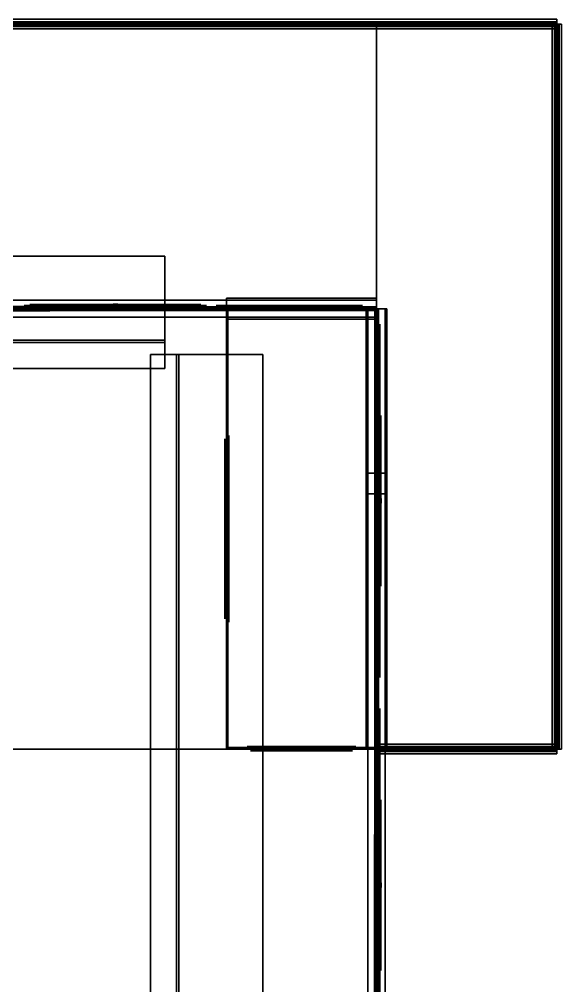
# Model space of a CAD drawing. Header units: millimetres. Extents: x -272 to 22200, y -272 to 17234.
# Drawn here: x 16488 to 22200, y 6828 to 17011 of the extents above; entities that cross this region are included whole.
import ezdxf

# ---------------------------------------------------------------- set-up
doc = ezdxf.new("R2010")
doc.units = ezdxf.units.MM
for name, color, linetype in [('existing_roof', 7, 'Continuous'), ('facade_4', 7, 'Continuous'), ('facade_5', 7, 'Continuous'), ('floor_band_4', 7, 'Continuous'), ('floor_band_5', 7, 'Continuous'), ('ground_glazing_4', 7, 'Continuous'), ('ground_glazing_5', 7, 'Continuous'), ('northeast_eighth_floor_terrace', 7, 'Continuous'), ('parapet_4', 7, 'Continuous'), ('parapet_5', 7, 'Continuous'), ('parapet_coping_4', 7, 'Continuous'), ('parapet_coping_5', 7, 'Continuous'), ('proposed_cable_tray', 7, 'Continuous'), ('roof_safety_rail', 7, 'Continuous'), ('roof_slab_edge', 7, 'Continuous'), ('roof_slab_soffit', 7, 'Continuous'), ('topfloor_balcony_coping_5', 7, 'Continuous'), ('topfloor_balcony_coping_6', 7, 'Continuous'), ('topfloor_balcony_coping_7', 7, 'Continuous'), ('topfloor_balcony_front_5', 7, 'Continuous'), ('topfloor_balcony_front_6', 7, 'Continuous'), ('topfloor_balcony_front_7', 7, 'Continuous'), ('topfloor_balcony_rail_5', 7, 'Continuous'), ('topfloor_balcony_rail_6', 7, 'Continuous'), ('topfloor_balcony_rail_7', 7, 'Continuous'), ('topfloor_balcony_slab_edge_5', 7, 'Continuous'), ('topfloor_balcony_slab_edge_6', 7, 'Continuous'), ('topfloor_balcony_slab_edge_7', 7, 'Continuous'), ('topfloor_bearing_wall_2', 7, 'Continuous'), ('topfloor_exterior_4', 7, 'Continuous'), ('topfloor_exterior_5', 7, 'Continuous'), ('topfloor_exterior_6', 7, 'Continuous'), ('topfloor_exterior_7', 7, 'Continuous'), ('topfloor_floor', 7, 'Continuous'), ('topfloor_head_band_4', 7, 'Continuous'), ('topfloor_head_band_5', 7, 'Continuous'), ('topfloor_head_band_6', 7, 'Continuous'), ('topfloor_head_band_7', 7, 'Continuous'), ('topfloor_overhang_beam_2', 7, 'Continuous'), ('topfloor_overhang_beam_3', 7, 'Continuous'), ('topfloor_photo_column_2', 7, 'Continuous'), ('topfloor_window_4', 7, 'Continuous'), ('topfloor_window_5', 7, 'Continuous'), ('topfloor_window_6', 7, 'Continuous'), ('topfloor_window_7', 7, 'Continuous'), ('topfloor_window_frame_4', 7, 'Continuous'), ('topfloor_window_frame_5', 7, 'Continuous'), ('topfloor_window_frame_6', 7, 'Continuous'), ('topfloor_window_frame_7', 7, 'Continuous'), ('walkway_matting', 7, 'Continuous'), ('window_frame_4', 7, 'Continuous'), ('window_frame_5', 7, 'Continuous'), ('window_glass_4', 7, 'Continuous'), ('window_glass_5', 7, 'Continuous'), ('window_mullion_4', 7, 'Continuous'), ('window_mullion_5', 7, 'Continuous')]:
    doc.layers.add(name, color=color, linetype=linetype)

msp = doc.modelspace()

# ---------------------------------------------------------------- linework, layer by layer
at = {"layer": 'existing_roof'}
msp.add_3dface([(14750, 0, 26100), (20250, 0, 26100), (20250, 13961, 26100), (14750, 13961, 26100)], dxfattribs=at)
at = {"layer": 'facade_4'}
msp.add_3dface([(14750, 13961), (20250, 13961), (20250, 13961, 23000), (14750, 13961, 23000)], dxfattribs=at)
at = {"layer": 'facade_5'}
msp.add_3dface([(20250, 13961), (20250, 5864), (20250, 5864, 23000), (20250, 13961, 23000)], dxfattribs=at)
at = {"layer": 'floor_band_4'}
for points in [[(14750, 13981, 3650), (20250, 13981, 3650), (20250, 13981, 3830), (14750, 13981, 3830)], [(14750, 13981, 6750), (20250, 13981, 6750), (20250, 13981, 6930), (14750, 13981, 6930)], [(14750, 13981, 9850), (20250, 13981, 9850), (20250, 13981, 10030), (14750, 13981, 10030)], [(14750, 13981, 12950), (20250, 13981, 12950), (20250, 13981, 13130), (14750, 13981, 13130)], [(14750, 13981, 16050), (20250, 13981, 16050), (20250, 13981, 16230), (14750, 13981, 16230)], [(14750, 13981, 19150), (20250, 13981, 19150), (20250, 13981, 19330), (14750, 13981, 19330)], [(14750, 13981, 22250), (20250, 13981, 22250), (20250, 13981, 22430), (14750, 13981, 22430)]]:
    msp.add_3dface(points, dxfattribs=at)
at = {"layer": 'floor_band_5'}
for points in [[(20270, 13961, 3650), (20270, 5864, 3650), (20270, 5864, 3830), (20270, 13961, 3830)], [(20270, 13961, 6750), (20270, 5864, 6750), (20270, 5864, 6930), (20270, 13961, 6930)], [(20270, 13961, 9850), (20270, 5864, 9850), (20270, 5864, 10030), (20270, 13961, 10030)], [(20270, 13961, 12950), (20270, 5864, 12950), (20270, 5864, 13130), (20270, 13961, 13130)], [(20270, 13961, 16050), (20270, 5864, 16050), (20270, 5864, 16230), (20270, 13961, 16230)], [(20270, 13961, 19150), (20270, 5864, 19150), (20270, 5864, 19330), (20270, 13961, 19330)], [(20270, 13961, 22250), (20270, 5864, 22250), (20270, 5864, 22430), (20270, 13961, 22430)]]:
    msp.add_3dface(points, dxfattribs=at)
at = {"layer": 'ground_glazing_4'}
for points in [[(16730, 13996, 500), (18270, 13996, 500), (18270, 13996, 2700), (16730, 13996, 2700)], [(18563, 13996, 500), (20103, 13996, 500), (20103, 13996, 2700), (18563, 13996, 2700)]]:
    msp.add_3dface(points, dxfattribs=at)
at = {"layer": 'ground_glazing_5'}
for points in [[(20285, 13799, 500), (20285, 12099, 500), (20285, 12099, 2700), (20285, 13799, 2700)], [(20285, 11775, 500), (20285, 10074, 500), (20285, 10074, 2700), (20285, 11775, 2700)], [(20285, 9750, 500), (20285, 8050, 500), (20285, 8050, 2700), (20285, 9750, 2700)], [(20285, 7726, 500), (20285, 6026, 500), (20285, 6026, 2700), (20285, 7726, 2700)]]:
    msp.add_3dface(points, dxfattribs=at)
at = {"layer": 'northeast_eighth_floor_terrace'}
for points in [[(14750, 13961, 23000), (20250, 13961, 23000), (20250, 16961, 23000), (14750, 16961, 23000)], [(20250, 9322, 23000), (22150, 9322, 23000), (22150, 16961, 23000), (20250, 16961, 23000)]]:
    msp.add_3dface(points, dxfattribs=at)
at = {"layer": 'parapet_4'}
msp.add_3dface([(14750, 13961, 26100), (20250, 13961, 26100), (20250, 13961, 26880), (14750, 13961, 26880)], dxfattribs=at)
at = {"layer": 'parapet_5'}
msp.add_3dface([(20250, 13961, 26100), (20250, 0, 26100), (20250, 0, 26880), (20250, 13961, 26880)], dxfattribs=at)
at = {"layer": 'parapet_coping_4'}
for points in [[(14750, 14051, 26915), (14750, 13871, 26915), (20250, 13871, 26915), (20250, 14051, 26915)], [(14750, 13871, 26845), (14750, 14051, 26845), (20250, 14051, 26845), (20250, 13871, 26845)], [(14750, 14051, 26845), (14750, 14051, 26915), (20250, 14051, 26915), (20250, 14051, 26845)], [(20250, 14051, 26915), (20250, 13871, 26915), (20250, 13871, 26845), (20250, 14051, 26845)], [(14750, 13871, 26915), (14750, 13871, 26845), (20250, 13871, 26845), (20250, 13871, 26915)]]:
    msp.add_3dface(points, dxfattribs=at)
at = {"layer": 'parapet_coping_5'}
for points in [[(20340, 13961, 26915), (20340, 13961, 26845), (20160, 13961, 26845), (20160, 13961, 26915)], [(20340, 13961, 26915), (20160, 13961, 26915), (20160, 0, 26915), (20340, 0, 26915)], [(20160, 13961, 26915), (20160, 13961, 26845), (20160, 0, 26845), (20160, 0, 26915)], [(20160, 13961, 26845), (20340, 13961, 26845), (20340, 0, 26845), (20160, 0, 26845)], [(20340, 13961, 26845), (20340, 13961, 26915), (20340, 0, 26915), (20340, 0, 26845)]]:
    msp.add_3dface(points, dxfattribs=at)
at = {"layer": 'proposed_cable_tray'}
for points in [[(14760, 13630, 26320), (14760, 13330, 26320), (18019, 13330, 26320), (18019, 13630, 26320)], [(14760, 13330, 26240), (14760, 13630, 26240), (18019, 13630, 26240), (18019, 13330, 26240)], [(14760, 13630, 26240), (14760, 13630, 26320), (18019, 13630, 26320), (18019, 13630, 26240)], [(18019, 13630, 26320), (18019, 13330, 26320), (18019, 13330, 26240), (18019, 13630, 26240)], [(18169, 13480, 26320), (18169, 13480, 26240), (17869, 13480, 26240), (17869, 13480, 26320)], [(18169, 13480, 26320), (17869, 13480, 26320), (17869, 5471, 26320), (18169, 5471, 26320)], [(17869, 13480, 26320), (17869, 13480, 26240), (17869, 5471, 26240), (17869, 5471, 26320)], [(17869, 13480, 26240), (18169, 13480, 26240), (18169, 5471, 26240), (17869, 5471, 26240)], [(18169, 13480, 26240), (18169, 13480, 26320), (18169, 5471, 26320), (18169, 5471, 26240)], [(14760, 13330, 26320), (14760, 13330, 26240), (18019, 13330, 26240), (18019, 13330, 26320)]]:
    msp.add_3dface(points, dxfattribs=at)
at = {"layer": 'roof_safety_rail'}
for points in [[(14750, 13978, 27218), (14750, 13944, 27218), (20250, 13944, 27218), (20250, 13978, 27218)], [(14750, 13944, 27182), (14750, 13978, 27182), (20250, 13978, 27182), (20250, 13944, 27182)], [(14750, 13978, 27182), (14750, 13978, 27218), (20250, 13978, 27218), (20250, 13978, 27182)], [(17482, 13944, 26880), (17482, 13978, 26880), (17518, 13978, 26880), (17518, 13944, 26880)], [(17482, 13944, 27200), (17518, 13944, 27200), (17518, 13978, 27200), (17482, 13978, 27200)], [(17518, 13978, 26880), (17482, 13978, 26880), (17482, 13978, 27200), (17518, 13978, 27200)], [(17482, 13978, 26880), (17482, 13944, 26880), (17482, 13944, 27200), (17482, 13978, 27200)], [(17518, 13944, 26880), (17518, 13978, 26880), (17518, 13978, 27200), (17518, 13944, 27200)], [(19792, 13944, 26880), (19792, 13978, 26880), (19828, 13978, 26880), (19828, 13944, 26880)], [(19792, 13944, 27200), (19828, 13944, 27200), (19828, 13978, 27200), (19792, 13978, 27200)], [(19828, 13978, 26880), (19792, 13978, 26880), (19792, 13978, 27200), (19828, 13978, 27200)], [(19792, 13978, 26880), (19792, 13944, 26880), (19792, 13944, 27200), (19792, 13978, 27200)], [(19828, 13944, 26880), (19828, 13978, 26880), (19828, 13978, 27200), (19828, 13944, 27200)], [(20268, 13961, 27218), (20268, 13961, 27182), (20232, 13961, 27182), (20232, 13961, 27218)], [(20268, 13961, 27218), (20232, 13961, 27218), (20232, 0, 27218), (20268, 0, 27218)], [(20232, 13961, 27218), (20232, 13961, 27182), (20232, 0, 27182), (20232, 0, 27218)], [(20232, 13961, 27182), (20268, 13961, 27182), (20268, 0, 27182), (20232, 0, 27182)], [(20250, 13978, 27218), (20250, 13944, 27218), (20250, 13944, 27182), (20250, 13978, 27182)], [(20268, 13961, 27182), (20268, 13961, 27218), (20268, 0, 27218), (20268, 0, 27182)], [(14750, 13944, 27218), (14750, 13944, 27182), (20250, 13944, 27182), (20250, 13944, 27218)], [(17482, 13944, 26880), (17518, 13944, 26880), (17518, 13944, 27200), (17482, 13944, 27200)], [(19792, 13944, 26880), (19828, 13944, 26880), (19828, 13944, 27200), (19792, 13944, 27200)], [(20232, 12827, 26880), (20232, 12862, 26880), (20268, 12862, 26880), (20268, 12827, 26880)], [(20232, 12827, 27200), (20268, 12827, 27200), (20268, 12862, 27200), (20232, 12862, 27200)], [(20268, 12862, 26880), (20232, 12862, 26880), (20232, 12862, 27200), (20268, 12862, 27200)], [(20232, 12862, 26880), (20232, 12827, 26880), (20232, 12827, 27200), (20232, 12862, 27200)], [(20268, 12827, 26880), (20268, 12862, 26880), (20268, 12862, 27200), (20268, 12827, 27200)], [(20232, 12827, 26880), (20268, 12827, 26880), (20268, 12827, 27200), (20232, 12827, 27200)], [(20232, 10872, 26880), (20232, 10907, 26880), (20268, 10907, 26880), (20268, 10872, 26880)], [(20232, 10872, 27200), (20268, 10872, 27200), (20268, 10907, 27200), (20232, 10907, 27200)], [(20268, 10907, 26880), (20232, 10907, 26880), (20232, 10907, 27200), (20268, 10907, 27200)], [(20232, 10907, 26880), (20232, 10872, 26880), (20232, 10872, 27200), (20232, 10907, 27200)], [(20268, 10872, 26880), (20268, 10907, 26880), (20268, 10907, 27200), (20268, 10872, 27200)], [(20232, 10872, 26880), (20268, 10872, 26880), (20268, 10872, 27200), (20232, 10872, 27200)], [(20232, 8918, 26880), (20232, 8953, 26880), (20268, 8953, 26880), (20268, 8918, 26880)], [(20232, 8918, 27200), (20268, 8918, 27200), (20268, 8953, 27200), (20232, 8953, 27200)], [(20268, 8953, 26880), (20232, 8953, 26880), (20232, 8953, 27200), (20268, 8953, 27200)], [(20232, 8953, 26880), (20232, 8918, 26880), (20232, 8918, 27200), (20232, 8953, 27200)], [(20232, 8918, 26880), (20268, 8918, 26880), (20268, 8918, 27200), (20232, 8918, 27200)], [(20268, 8918, 26880), (20268, 8953, 26880), (20268, 8953, 27200), (20268, 8918, 27200)], [(20232, 6963, 26880), (20232, 6998, 26880), (20268, 6998, 26880), (20268, 6963, 26880)], [(20232, 6963, 27200), (20268, 6963, 27200), (20268, 6998, 27200), (20232, 6998, 27200)], [(20268, 6998, 26880), (20232, 6998, 26880), (20232, 6998, 27200), (20268, 6998, 27200)], [(20232, 6998, 26880), (20232, 6963, 26880), (20232, 6963, 27200), (20232, 6998, 27200)], [(20232, 6963, 26880), (20268, 6963, 26880), (20268, 6963, 27200), (20232, 6963, 27200)], [(20268, 6963, 26880), (20268, 6998, 26880), (20268, 6998, 27200), (20268, 6963, 27200)]]:
    msp.add_3dface(points, dxfattribs=at)
at = {"layer": 'roof_slab_edge'}
for points in [[(14750, 13961, 25850), (20250, 13961, 25850), (20250, 13961, 26100), (14750, 13961, 26100)], [(20250, 13961, 25850), (20250, 0, 25850), (20250, 0, 26100), (20250, 13961, 26100)]]:
    msp.add_3dface(points, dxfattribs=at)
at = {"layer": 'roof_slab_soffit'}
msp.add_3dface([(14750, 0, 25850), (14750, 13961, 25850), (20250, 13961, 25850), (20250, 0, 25850)], dxfattribs=at)
at = {"layer": 'topfloor_balcony_coping_5'}
for points in [[(13050, 17011, 23840), (13050, 16911, 23840), (22150, 16911, 23840), (22150, 17011, 23840)], [(13050, 16911, 23760), (13050, 17011, 23760), (22150, 17011, 23760), (22150, 16911, 23760)], [(13050, 17011, 23760), (13050, 17011, 23840), (22150, 17011, 23840), (22150, 17011, 23760)], [(22150, 17011, 23840), (22150, 16911, 23840), (22150, 16911, 23760), (22150, 17011, 23760)], [(13050, 16911, 23840), (13050, 16911, 23760), (22150, 16911, 23760), (22150, 16911, 23840)]]:
    msp.add_3dface(points, dxfattribs=at)
at = {"layer": 'topfloor_balcony_coping_6'}
for points in [[(22200, 16961, 23840), (22200, 16961, 23760), (22100, 16961, 23760), (22100, 16961, 23840)], [(22200, 16961, 23840), (22100, 16961, 23840), (22100, 9322, 23840), (22200, 9322, 23840)], [(22100, 16961, 23840), (22100, 16961, 23760), (22100, 9322, 23760), (22100, 9322, 23840)], [(22100, 16961, 23760), (22200, 16961, 23760), (22200, 9322, 23760), (22100, 9322, 23760)], [(22200, 16961, 23760), (22200, 16961, 23840), (22200, 9322, 23840), (22200, 9322, 23760)], [(22200, 9322, 23840), (22100, 9322, 23840), (22100, 9322, 23760), (22200, 9322, 23760)]]:
    msp.add_3dface(points, dxfattribs=at)
at = {"layer": 'topfloor_balcony_coping_7'}
for points in [[(20250, 9272, 23840), (20250, 9372, 23840), (20250, 9372, 23760), (20250, 9272, 23760)], [(22150, 9272, 23840), (22150, 9372, 23840), (20250, 9372, 23840), (20250, 9272, 23840)], [(22150, 9372, 23840), (22150, 9372, 23760), (20250, 9372, 23760), (20250, 9372, 23840)], [(22150, 9372, 23760), (22150, 9272, 23760), (20250, 9272, 23760), (20250, 9372, 23760)], [(22150, 9272, 23840), (22150, 9272, 23760), (22150, 9372, 23760), (22150, 9372, 23840)], [(22150, 9272, 23760), (22150, 9272, 23840), (20250, 9272, 23840), (20250, 9272, 23760)]]:
    msp.add_3dface(points, dxfattribs=at)
at = {"layer": 'topfloor_balcony_front_5'}
msp.add_3dface([(13050, 16961, 23000), (22150, 16961, 23000), (22150, 16961, 23800), (13050, 16961, 23800)], dxfattribs=at)
at = {"layer": 'topfloor_balcony_front_6'}
msp.add_3dface([(22150, 16961, 23000), (22150, 9322, 23000), (22150, 9322, 23800), (22150, 16961, 23800)], dxfattribs=at)
at = {"layer": 'topfloor_balcony_front_7'}
msp.add_3dface([(22150, 9322, 23000), (20250, 9322, 23000), (20250, 9322, 23800), (22150, 9322, 23800)], dxfattribs=at)
at = {"layer": 'topfloor_balcony_rail_5'}
for points in [[(13050, 16981, 23985), (13050, 16986, 24000), (22150, 16986, 24000), (22150, 16981, 23985)], [(13050, 16986, 24000), (13050, 16981, 24015), (22150, 16981, 24015), (22150, 16986, 24000)], [(13050, 16969, 23976), (13050, 16981, 23985), (22150, 16981, 23985), (22150, 16969, 23976)], [(13050, 16981, 24015), (13050, 16969, 24024), (22150, 16969, 24024), (22150, 16981, 24015)], [(13050, 16953, 23976), (13050, 16969, 23976), (22150, 16969, 23976), (22150, 16953, 23976)], [(13050, 16969, 24024), (13050, 16953, 24024), (22150, 16953, 24024), (22150, 16969, 24024)], [(13050, 16941, 23985), (13050, 16953, 23976), (22150, 16953, 23976), (22150, 16941, 23985)], [(13050, 16953, 24024), (13050, 16941, 24015), (22150, 16941, 24015), (22150, 16953, 24024)], [(13050, 16936, 24000), (13050, 16941, 23985), (22150, 16941, 23985), (22150, 16936, 24000)], [(13050, 16941, 24015), (13050, 16936, 24000), (22150, 16936, 24000), (22150, 16941, 24015)], [(22150, 16936, 24000), (22150, 16981, 23985), (22150, 16986, 24000)], [(22150, 16936, 24000), (22150, 16986, 24000), (22150, 16981, 24015)], [(22150, 16936, 24000), (22150, 16969, 23976), (22150, 16981, 23985)], [(22150, 16936, 24000), (22150, 16981, 24015), (22150, 16969, 24024)], [(22150, 16936, 24000), (22150, 16953, 23976), (22150, 16969, 23976)], [(22150, 16936, 24000), (22150, 16969, 24024), (22150, 16953, 24024)], [(22150, 16936, 24000), (22150, 16941, 23985), (22150, 16953, 23976)], [(22150, 16936, 24000), (22150, 16953, 24024), (22150, 16941, 24015)]]:
    msp.add_3dface(points, dxfattribs=at)
at = {"layer": 'topfloor_balcony_rail_6'}
for points in [[(22130, 16961, 24015), (22130, 16961, 23985), (22125, 16961, 24000)], [(22125, 16961, 24000), (22130, 16961, 23985), (22130, 9322, 23985), (22125, 9322, 24000)], [(22130, 16961, 24015), (22125, 16961, 24000), (22125, 9322, 24000), (22130, 9322, 24015)], [(22130, 16961, 24015), (22142, 16961, 24024), (22158, 16961, 24024)], [(22130, 16961, 24015), (22158, 16961, 24024), (22170, 16961, 24015)], [(22130, 16961, 24015), (22170, 16961, 24015), (22175, 16961, 24000)], [(22130, 16961, 24015), (22175, 16961, 24000), (22170, 16961, 23985)], [(22130, 16961, 24015), (22170, 16961, 23985), (22158, 16961, 23976)], [(22130, 16961, 24015), (22158, 16961, 23976), (22142, 16961, 23976)], [(22130, 16961, 24015), (22142, 16961, 23976), (22130, 16961, 23985)], [(22130, 16961, 23985), (22142, 16961, 23976), (22142, 9322, 23976), (22130, 9322, 23985)], [(22142, 16961, 24024), (22130, 16961, 24015), (22130, 9322, 24015), (22142, 9322, 24024)], [(22142, 16961, 23976), (22158, 16961, 23976), (22158, 9322, 23976), (22142, 9322, 23976)], [(22158, 16961, 24024), (22142, 16961, 24024), (22142, 9322, 24024), (22158, 9322, 24024)], [(22158, 16961, 23976), (22170, 16961, 23985), (22170, 9322, 23985), (22158, 9322, 23976)], [(22170, 16961, 24015), (22158, 16961, 24024), (22158, 9322, 24024), (22170, 9322, 24015)], [(22170, 16961, 23985), (22175, 16961, 24000), (22175, 9322, 24000), (22170, 9322, 23985)], [(22175, 16961, 24000), (22170, 16961, 24015), (22170, 9322, 24015), (22175, 9322, 24000)], [(22125, 9322, 24000), (22130, 9322, 23985), (22142, 9322, 23976)], [(22125, 9322, 24000), (22142, 9322, 23976), (22158, 9322, 23976)], [(22125, 9322, 24000), (22158, 9322, 23976), (22170, 9322, 23985)], [(22125, 9322, 24000), (22170, 9322, 23985), (22175, 9322, 24000)], [(22125, 9322, 24000), (22175, 9322, 24000), (22170, 9322, 24015)], [(22125, 9322, 24000), (22170, 9322, 24015), (22158, 9322, 24024)], [(22125, 9322, 24000), (22158, 9322, 24024), (22142, 9322, 24024)], [(22125, 9322, 24000), (22142, 9322, 24024), (22130, 9322, 24015)]]:
    msp.add_3dface(points, dxfattribs=at)
at = {"layer": 'topfloor_balcony_rail_7'}
for points in [[(20250, 9347, 24000), (20250, 9343, 23985), (20250, 9330, 23976)], [(20250, 9347, 24000), (20250, 9330, 23976), (20250, 9315, 23976)], [(20250, 9347, 24000), (20250, 9315, 23976), (20250, 9302, 23985)], [(20250, 9347, 24000), (20250, 9302, 23985), (20250, 9297, 24000)], [(20250, 9347, 24000), (20250, 9297, 24000), (20250, 9302, 24015)], [(20250, 9347, 24000), (20250, 9302, 24015), (20250, 9315, 24024)], [(20250, 9347, 24000), (20250, 9315, 24024), (20250, 9330, 24024)], [(20250, 9347, 24000), (20250, 9330, 24024), (20250, 9343, 24015)], [(22150, 9347, 24000), (22150, 9343, 23985), (20250, 9343, 23985), (20250, 9347, 24000)], [(22150, 9343, 24015), (22150, 9347, 24000), (20250, 9347, 24000), (20250, 9343, 24015)], [(22150, 9343, 23985), (22150, 9330, 23976), (20250, 9330, 23976), (20250, 9343, 23985)], [(22150, 9330, 24024), (22150, 9343, 24015), (20250, 9343, 24015), (20250, 9330, 24024)], [(22150, 9330, 23976), (22150, 9315, 23976), (20250, 9315, 23976), (20250, 9330, 23976)], [(22150, 9315, 24024), (22150, 9330, 24024), (20250, 9330, 24024), (20250, 9315, 24024)], [(22150, 9315, 23976), (22150, 9302, 23985), (20250, 9302, 23985), (20250, 9315, 23976)], [(22150, 9302, 24015), (22150, 9315, 24024), (20250, 9315, 24024), (20250, 9302, 24015)], [(22150, 9302, 23985), (22150, 9297, 24000), (20250, 9297, 24000), (20250, 9302, 23985)], [(22150, 9297, 24000), (22150, 9302, 24015), (20250, 9302, 24015), (20250, 9297, 24000)], [(22150, 9343, 24015), (22150, 9343, 23985), (22150, 9347, 24000)], [(22150, 9343, 24015), (22150, 9330, 24024), (22150, 9315, 24024)], [(22150, 9343, 24015), (22150, 9315, 24024), (22150, 9302, 24015)], [(22150, 9343, 24015), (22150, 9302, 24015), (22150, 9297, 24000)], [(22150, 9343, 24015), (22150, 9297, 24000), (22150, 9302, 23985)], [(22150, 9343, 24015), (22150, 9302, 23985), (22150, 9315, 23976)], [(22150, 9343, 24015), (22150, 9315, 23976), (22150, 9330, 23976)], [(22150, 9343, 24015), (22150, 9330, 23976), (22150, 9343, 23985)]]:
    msp.add_3dface(points, dxfattribs=at)
at = {"layer": 'topfloor_balcony_slab_edge_5'}
msp.add_3dface([(13050, 16961, 22820), (22150, 16961, 22820), (22150, 16961, 23000), (13050, 16961, 23000)], dxfattribs=at)
at = {"layer": 'topfloor_balcony_slab_edge_6'}
msp.add_3dface([(22150, 16961, 22820), (22150, 9322, 22820), (22150, 9322, 23000), (22150, 16961, 23000)], dxfattribs=at)
at = {"layer": 'topfloor_balcony_slab_edge_7'}
msp.add_3dface([(22150, 9322, 22820), (20250, 9322, 22820), (20250, 9322, 23000), (22150, 9322, 23000)], dxfattribs=at)
at = {"layer": 'topfloor_bearing_wall_2'}
msp.add_3dface([(4500, 9322, 23000), (18671, 9322, 23000), (18671, 9322, 25850), (4500, 9322, 25850)], dxfattribs=at)
at = {"layer": 'topfloor_exterior_4'}
for points in [[(14910, 13961, 23000), (16810, 13961, 23000), (16810, 13961, 23850), (14910, 13961, 23850)], [(14910, 13961, 25200), (16810, 13961, 25200), (16810, 13961, 25850), (14910, 13961, 25850)], [(16810, 13961, 23000), (18671, 13961, 23000), (18671, 13961, 25850), (16810, 13961, 25850)]]:
    msp.add_3dface(points, dxfattribs=at)
at = {"layer": 'topfloor_exterior_5'}
for points in [[(18671, 13961, 23000), (18671, 12592, 23000), (18671, 12592, 25850), (18671, 13961, 25850)], [(18671, 12592, 23000), (18671, 10692, 23000), (18671, 10692, 23180), (18671, 12592, 23180)], [(18671, 12592, 25200), (18671, 10692, 25200), (18671, 10692, 25850), (18671, 12592, 25850)], [(18671, 10692, 23000), (18671, 9322, 23000), (18671, 9322, 25850), (18671, 10692, 25850)]]:
    msp.add_3dface(points, dxfattribs=at)
at = {"layer": 'topfloor_exterior_6'}
for points in [[(18671, 9322, 23000), (18923, 9322, 23000), (18923, 9322, 25850), (18671, 9322, 25850)], [(18923, 9322, 23000), (19997, 9322, 23000), (19997, 9322, 23850), (18923, 9322, 23850)], [(18923, 9322, 25200), (19997, 9322, 25200), (19997, 9322, 25850), (18923, 9322, 25850)], [(19997, 9322, 23000), (20250, 9322, 23000), (20250, 9322, 25850), (19997, 9322, 25850)]]:
    msp.add_3dface(points, dxfattribs=at)
at = {"layer": 'topfloor_exterior_7'}
for points in [[(20250, 9322, 23000), (20250, 8422, 23000), (20250, 8422, 25850), (20250, 9322, 25850)], [(20250, 8422, 23000), (20250, 6522, 23000), (20250, 6522, 23850), (20250, 8422, 23850)], [(20250, 8422, 25200), (20250, 6522, 25200), (20250, 6522, 25850), (20250, 8422, 25850)]]:
    msp.add_3dface(points, dxfattribs=at)
at = {"layer": 'topfloor_floor'}
msp.add_3dface([(14750, 0, 23000), (20250, 0, 23000), (20250, 13961, 23000), (14750, 13961, 23000)], dxfattribs=at)
at = {"layer": 'topfloor_head_band_4'}
msp.add_3dface([(13050, 13976, 25670), (18671, 13976, 25670), (18671, 13976, 25850), (13050, 13976, 25850)], dxfattribs=at)
at = {"layer": 'topfloor_head_band_5'}
msp.add_3dface([(18686, 13961, 25670), (18686, 9322, 25670), (18686, 9322, 25850), (18686, 13961, 25850)], dxfattribs=at)
at = {"layer": 'topfloor_head_band_6'}
msp.add_3dface([(18671, 9337, 25670), (20250, 9337, 25670), (20250, 9337, 25850), (18671, 9337, 25850)], dxfattribs=at)
at = {"layer": 'topfloor_head_band_7'}
msp.add_3dface([(20265, 9322, 25670), (20265, 1922, 25670), (20265, 1922, 25850), (20265, 9322, 25850)], dxfattribs=at)
at = {"layer": 'topfloor_overhang_beam_2'}
for points in [[(18671, 14071, 25850), (18671, 14071, 25550), (18671, 13851, 25550), (18671, 13851, 25850)], [(18671, 14071, 25850), (18671, 13851, 25850), (20250, 13851, 25850), (20250, 14071, 25850)], [(18671, 13851, 25550), (18671, 14071, 25550), (20250, 14071, 25550), (20250, 13851, 25550)], [(18671, 14071, 25550), (18671, 14071, 25850), (20250, 14071, 25850), (20250, 14071, 25550)], [(20250, 14071, 25850), (20250, 13851, 25850), (20250, 13851, 25550), (20250, 14071, 25550)], [(18671, 13851, 25850), (18671, 13851, 25550), (20250, 13851, 25550), (20250, 13851, 25850)]]:
    msp.add_3dface(points, dxfattribs=at)
at = {"layer": 'topfloor_overhang_beam_3'}
for points in [[(20360, 13961, 25850), (20360, 13961, 25550), (20140, 13961, 25550), (20140, 13961, 25850)], [(20360, 13961, 25850), (20140, 13961, 25850), (20140, 9322, 25850), (20360, 9322, 25850)], [(20140, 13961, 25850), (20140, 13961, 25550), (20140, 9322, 25550), (20140, 9322, 25850)], [(20140, 13961, 25550), (20360, 13961, 25550), (20360, 9322, 25550), (20140, 9322, 25550)], [(20360, 13961, 25550), (20360, 13961, 25850), (20360, 9322, 25850), (20360, 9322, 25550)], [(20360, 9322, 25850), (20140, 9322, 25850), (20140, 9322, 25550), (20360, 9322, 25550)]]:
    msp.add_3dface(points, dxfattribs=at)
at = {"layer": 'topfloor_photo_column_2'}
for points in [[(20140, 12010, 23000), (20140, 12230, 23000), (20360, 12230, 23000), (20360, 12010, 23000)], [(20140, 12010, 25850), (20360, 12010, 25850), (20360, 12230, 25850), (20140, 12230, 25850)], [(20360, 12230, 23000), (20140, 12230, 23000), (20140, 12230, 25850), (20360, 12230, 25850)], [(20140, 12230, 23000), (20140, 12010, 23000), (20140, 12010, 25850), (20140, 12230, 25850)], [(20360, 12010, 23000), (20360, 12230, 23000), (20360, 12230, 25850), (20360, 12010, 25850)], [(20140, 12010, 23000), (20360, 12010, 23000), (20360, 12010, 25850), (20140, 12010, 25850)]]:
    msp.add_3dface(points, dxfattribs=at)
at = {"layer": 'topfloor_window_4'}
msp.add_3dface([(14910, 13941, 23850), (16810, 13941, 23850), (16810, 13941, 25200), (14910, 13941, 25200)], dxfattribs=at)
at = {"layer": 'topfloor_window_5'}
msp.add_3dface([(18651, 12592, 23180), (18651, 10692, 23180), (18651, 10692, 25200), (18651, 12592, 25200)], dxfattribs=at)
at = {"layer": 'topfloor_window_6'}
msp.add_3dface([(18923, 9302, 23850), (19997, 9302, 23850), (19997, 9302, 25200), (18923, 9302, 25200)], dxfattribs=at)
at = {"layer": 'topfloor_window_7'}
msp.add_3dface([(20230, 8422, 23850), (20230, 6522, 23850), (20230, 6522, 25200), (20230, 8422, 25200)], dxfattribs=at)
at = {"layer": 'topfloor_window_frame_4'}
for points in [[(14910, 13986, 23815), (16810, 13986, 23815), (16810, 13986, 23885), (14910, 13986, 23885)], [(14910, 13986, 25165), (16810, 13986, 25165), (16810, 13986, 25235), (14910, 13986, 25235)], [(16775, 13986, 23850), (16845, 13986, 23850), (16845, 13986, 25200), (16775, 13986, 25200)]]:
    msp.add_3dface(points, dxfattribs=at)
at = {"layer": 'topfloor_window_frame_5'}
for points in [[(18696, 12627, 23180), (18696, 12557, 23180), (18696, 12557, 25200), (18696, 12627, 25200)], [(18696, 12592, 23145), (18696, 10692, 23145), (18696, 10692, 23215), (18696, 12592, 23215)], [(18696, 12592, 25165), (18696, 10692, 25165), (18696, 10692, 25235), (18696, 12592, 25235)], [(18696, 11677, 23180), (18696, 11607, 23180), (18696, 11607, 25200), (18696, 11677, 25200)], [(18696, 10727, 23180), (18696, 10657, 23180), (18696, 10657, 25200), (18696, 10727, 25200)]]:
    msp.add_3dface(points, dxfattribs=at)
at = {"layer": 'topfloor_window_frame_6'}
for points in [[(18888, 9347, 23850), (18958, 9347, 23850), (18958, 9347, 25200), (18888, 9347, 25200)], [(18923, 9347, 23815), (19997, 9347, 23815), (19997, 9347, 23885), (18923, 9347, 23885)], [(18923, 9347, 25165), (19997, 9347, 25165), (19997, 9347, 25235), (18923, 9347, 25235)], [(19425, 9347, 23850), (19495, 9347, 23850), (19495, 9347, 25200), (19425, 9347, 25200)], [(19962, 9347, 23850), (20032, 9347, 23850), (20032, 9347, 25200), (19962, 9347, 25200)]]:
    msp.add_3dface(points, dxfattribs=at)
at = {"layer": 'topfloor_window_frame_7'}
for points in [[(20275, 8457, 23850), (20275, 8387, 23850), (20275, 8387, 25200), (20275, 8457, 25200)], [(20275, 8422, 23815), (20275, 6522, 23815), (20275, 6522, 23885), (20275, 8422, 23885)], [(20275, 8422, 25165), (20275, 6522, 25165), (20275, 6522, 25235), (20275, 8422, 25235)], [(20275, 7507, 23850), (20275, 7437, 23850), (20275, 7437, 25200), (20275, 7507, 25200)]]:
    msp.add_3dface(points, dxfattribs=at)
at = {"layer": 'walkway_matting'}
for points in [[(14760, 14515, 26132), (14760, 13605, 26132), (18019, 13605, 26132), (18019, 14515, 26132)], [(14760, 13605, 26108), (14760, 14515, 26108), (18019, 14515, 26108), (18019, 13605, 26108)], [(14760, 14515, 26108), (14760, 14515, 26132), (18019, 14515, 26132), (18019, 14515, 26108)], [(18019, 14515, 26132), (18019, 13605, 26132), (18019, 13605, 26108), (18019, 14515, 26108)], [(14760, 13605, 26132), (14760, 13605, 26108), (18019, 13605, 26108), (18019, 13605, 26132)], [(19054, 13480, 26132), (19054, 13480, 26108), (18144, 13480, 26108), (18144, 13480, 26132)], [(19054, 13480, 26132), (18144, 13480, 26132), (18144, 5471, 26132), (19054, 5471, 26132)], [(18144, 13480, 26132), (18144, 13480, 26108), (18144, 5471, 26108), (18144, 5471, 26132)], [(18144, 13480, 26108), (19054, 13480, 26108), (19054, 5471, 26108), (18144, 5471, 26108)], [(19054, 13480, 26108), (19054, 13480, 26132), (19054, 5471, 26132), (19054, 5471, 26108)]]:
    msp.add_3dface(points, dxfattribs=at)
at = {"layer": 'window_frame_4'}
for points in [[(16540, 13996, 4840), (18460, 13996, 4840), (18460, 13996, 6360), (16540, 13996, 6360)], [(16540, 13996, 7940), (18460, 13996, 7940), (18460, 13996, 9460), (16540, 13996, 9460)], [(16540, 13996, 11040), (18460, 13996, 11040), (18460, 13996, 12560), (16540, 13996, 12560)], [(16540, 13996, 14140), (18460, 13996, 14140), (18460, 13996, 15660), (16540, 13996, 15660)], [(16540, 13996, 17240), (18460, 13996, 17240), (18460, 13996, 18760), (16540, 13996, 18760)], [(16540, 13996, 20340), (18460, 13996, 20340), (18460, 13996, 21860), (16540, 13996, 21860)]]:
    msp.add_3dface(points, dxfattribs=at)
at = {"layer": 'window_frame_5'}
for points in [[(20285, 12897, 4840), (20285, 10977, 4840), (20285, 10977, 6360), (20285, 12897, 6360)], [(20285, 12897, 7940), (20285, 10977, 7940), (20285, 10977, 9460), (20285, 12897, 9460)], [(20285, 12897, 11040), (20285, 10977, 11040), (20285, 10977, 12560), (20285, 12897, 12560)], [(20285, 12897, 14140), (20285, 10977, 14140), (20285, 10977, 15660), (20285, 12897, 15660)], [(20285, 12897, 17240), (20285, 10977, 17240), (20285, 10977, 18760), (20285, 12897, 18760)], [(20285, 12897, 20340), (20285, 10977, 20340), (20285, 10977, 21860), (20285, 12897, 21860)], [(20285, 8848, 4840), (20285, 6928, 4840), (20285, 6928, 6360), (20285, 8848, 6360)], [(20285, 8848, 7940), (20285, 6928, 7940), (20285, 6928, 9460), (20285, 8848, 9460)], [(20285, 8848, 11040), (20285, 6928, 11040), (20285, 6928, 12560), (20285, 8848, 12560)], [(20285, 8848, 14140), (20285, 6928, 14140), (20285, 6928, 15660), (20285, 8848, 15660)], [(20285, 8848, 17240), (20285, 6928, 17240), (20285, 6928, 18760), (20285, 8848, 18760)], [(20285, 8848, 20340), (20285, 6928, 20340), (20285, 6928, 21860), (20285, 8848, 21860)]]:
    msp.add_3dface(points, dxfattribs=at)
at = {"layer": 'window_glass_4'}
for points in [[(16600, 14006, 4900), (18400, 14006, 4900), (18400, 14006, 6300), (16600, 14006, 6300)], [(16600, 14006, 8000), (18400, 14006, 8000), (18400, 14006, 9400), (16600, 14006, 9400)], [(16600, 14006, 11100), (18400, 14006, 11100), (18400, 14006, 12500), (16600, 14006, 12500)], [(16600, 14006, 14200), (18400, 14006, 14200), (18400, 14006, 15600), (16600, 14006, 15600)], [(16600, 14006, 17300), (18400, 14006, 17300), (18400, 14006, 18700), (16600, 14006, 18700)], [(16600, 14006, 20400), (18400, 14006, 20400), (18400, 14006, 21800), (16600, 14006, 21800)]]:
    msp.add_3dface(points, dxfattribs=at)
at = {"layer": 'window_glass_5'}
for points in [[(20295, 12837, 4900), (20295, 11037, 4900), (20295, 11037, 6300), (20295, 12837, 6300)], [(20295, 12837, 8000), (20295, 11037, 8000), (20295, 11037, 9400), (20295, 12837, 9400)], [(20295, 12837, 11100), (20295, 11037, 11100), (20295, 11037, 12500), (20295, 12837, 12500)], [(20295, 12837, 14200), (20295, 11037, 14200), (20295, 11037, 15600), (20295, 12837, 15600)], [(20295, 12837, 17300), (20295, 11037, 17300), (20295, 11037, 18700), (20295, 12837, 18700)], [(20295, 12837, 20400), (20295, 11037, 20400), (20295, 11037, 21800), (20295, 12837, 21800)], [(20295, 8788, 4900), (20295, 6988, 4900), (20295, 6988, 6300), (20295, 8788, 6300)], [(20295, 8788, 8000), (20295, 6988, 8000), (20295, 6988, 9400), (20295, 8788, 9400)], [(20295, 8788, 11100), (20295, 6988, 11100), (20295, 6988, 12500), (20295, 8788, 12500)], [(20295, 8788, 14200), (20295, 6988, 14200), (20295, 6988, 15600), (20295, 8788, 15600)], [(20295, 8788, 17300), (20295, 6988, 17300), (20295, 6988, 18700), (20295, 8788, 18700)], [(20295, 8788, 20400), (20295, 6988, 20400), (20295, 6988, 21800), (20295, 8788, 21800)]]:
    msp.add_3dface(points, dxfattribs=at)
at = {"layer": 'window_mullion_4'}
for points in [[(17475, 14011, 4900), (17525, 14011, 4900), (17525, 14011, 6300), (17475, 14011, 6300)], [(17475, 14011, 8000), (17525, 14011, 8000), (17525, 14011, 9400), (17475, 14011, 9400)], [(17475, 14011, 11100), (17525, 14011, 11100), (17525, 14011, 12500), (17475, 14011, 12500)], [(17475, 14011, 14200), (17525, 14011, 14200), (17525, 14011, 15600), (17475, 14011, 15600)], [(17475, 14011, 17300), (17525, 14011, 17300), (17525, 14011, 18700), (17475, 14011, 18700)], [(17475, 14011, 20400), (17525, 14011, 20400), (17525, 14011, 21800), (17475, 14011, 21800)]]:
    msp.add_3dface(points, dxfattribs=at)
at = {"layer": 'window_mullion_5'}
for points in [[(20300, 11962, 4900), (20300, 11912, 4900), (20300, 11912, 6300), (20300, 11962, 6300)], [(20300, 11962, 8000), (20300, 11912, 8000), (20300, 11912, 9400), (20300, 11962, 9400)], [(20300, 11962, 11100), (20300, 11912, 11100), (20300, 11912, 12500), (20300, 11962, 12500)], [(20300, 11962, 14200), (20300, 11912, 14200), (20300, 11912, 15600), (20300, 11962, 15600)], [(20300, 11962, 17300), (20300, 11912, 17300), (20300, 11912, 18700), (20300, 11962, 18700)], [(20300, 11962, 20400), (20300, 11912, 20400), (20300, 11912, 21800), (20300, 11962, 21800)], [(20300, 7913, 4900), (20300, 7863, 4900), (20300, 7863, 6300), (20300, 7913, 6300)], [(20300, 7913, 8000), (20300, 7863, 8000), (20300, 7863, 9400), (20300, 7913, 9400)], [(20300, 7913, 11100), (20300, 7863, 11100), (20300, 7863, 12500), (20300, 7913, 12500)], [(20300, 7913, 14200), (20300, 7863, 14200), (20300, 7863, 15600), (20300, 7913, 15600)], [(20300, 7913, 17300), (20300, 7863, 17300), (20300, 7863, 18700), (20300, 7913, 18700)], [(20300, 7913, 20400), (20300, 7863, 20400), (20300, 7863, 21800), (20300, 7913, 21800)]]:
    msp.add_3dface(points, dxfattribs=at)

doc.saveas('drawing.dxf')
